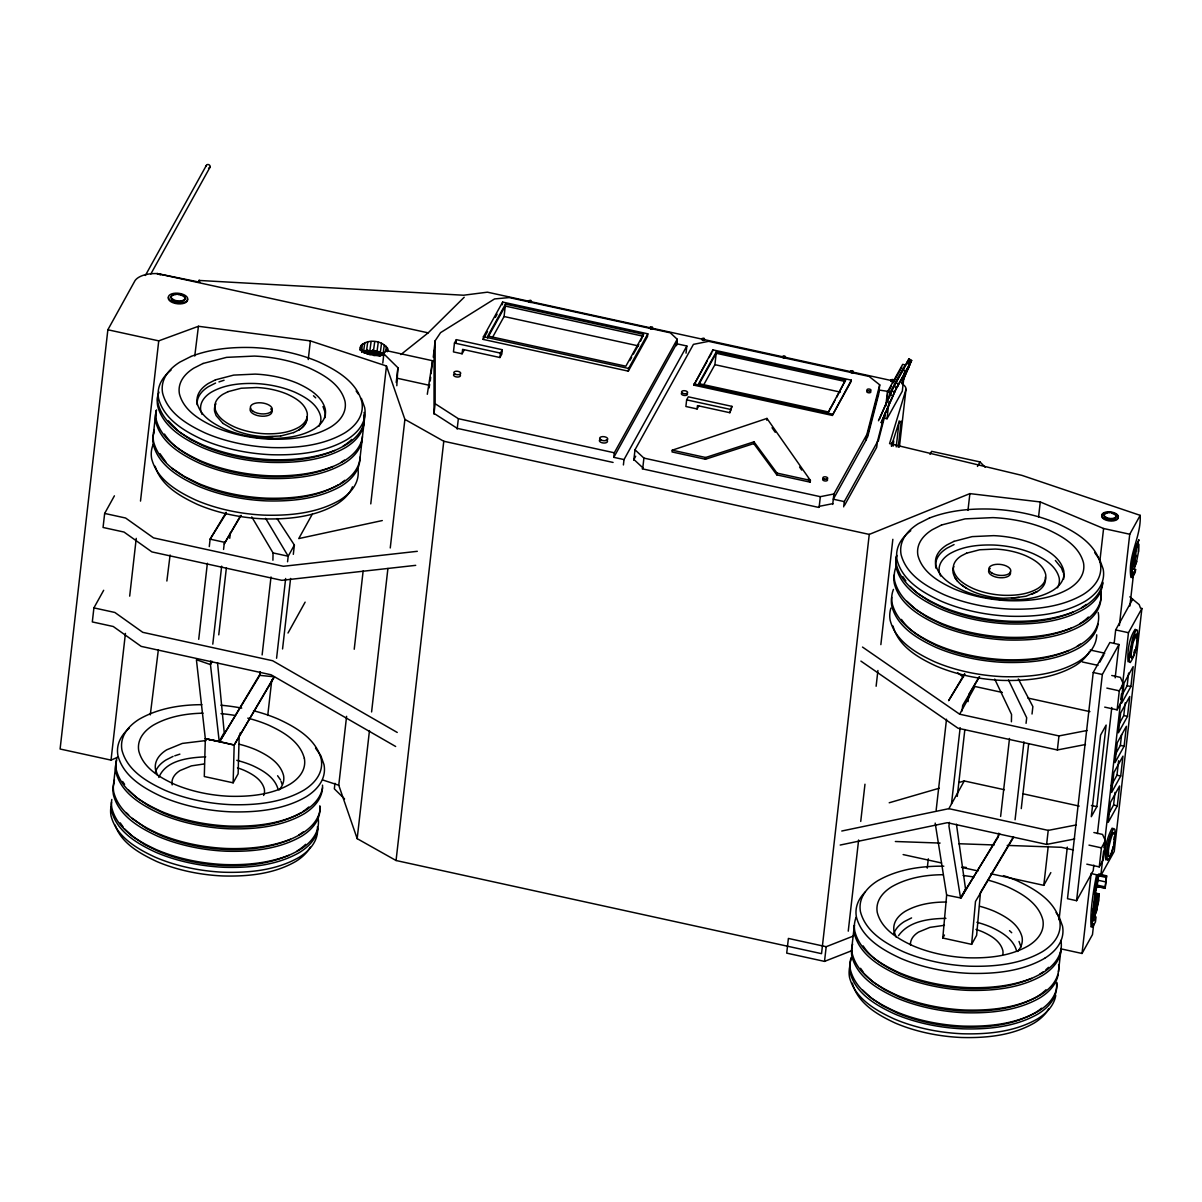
<?xml version="1.0" encoding="UTF-8"?>
<svg xmlns="http://www.w3.org/2000/svg" width="1202" height="1202" viewBox="0 0 1202 1202"><rect width="100%" height="100%" fill="white"/><g stroke="black" fill="none" stroke-linecap="round" stroke-linejoin="round"><path stroke-width="1.5" d="M434.057 350.413L434.042 413.398L457.256 428.363L613.08 462.439M433.952 414.089L435.139 403.722L435.154 340.752L440.578 332.638L494.548 298.937L509.212 297.57L670.31 332.819L677.147 339.189L676.41 345.68L677.267 339.219L614.312 452.778L613.801 457.346L624.018 459.57L686.838 345.996L676.621 343.757L613.801 457.346M1136.641 638.202L1136.025 634.145L1133.922 637.075L1130.992 648.419L1130.571 657.449L1132.284 656.848M1100.01 874.38L1106.606 875.822L1105.224 887.977L1096.705 886.655L1105.224 887.977M1093.73 892.68L1098.974 893.822L1098.913 900.268L1094.691 916.886L1092.994 917.321M1132.479 563.978L1132.404 569.297L1134.162 568.997L1136.716 561.514M1138.384 551.598L1138.489 544.386L1136.626 546.73L1134.312 566.998L1136.476 562.07L1138.61 551.207L1138.7 544.115L1136.957 544.416L1132.825 560.493M1115.11 834.398L1114.93 829.44L1113.698 828.478C1108.59 837.824 1105.72 849.769 1107.433 860.301L1110.167 856.951L1113.337 846.223M396.81 385.722L397.907 367.722L383.844 353.869L385.722 350.488L432.555 360.72L431.097 373.627M274.056 676.831L234.18 745.015L205.332 738.704L219.696 741.589L259.797 675.374L274.462 676.801L234.18 745.015L219.23 741.499L210.455 664.586L196.407 659.718L205.332 738.704L204.295 776.522L233.143 782.818L238.131 773.818L239.168 736.015L240.475 732.514M233.143 782.818L234.18 745.015M1095.353 889.901L1097.095 886.745L1098.493 874.59M1104.954 888.473L1106.606 875.822M363.966 352.922L360.36 347.077C365.408 337.852 384.73 340.106 387.976 349.992L387.36 351.72M1013.496 836.712L980.471 892.455L976.625 935.351L971.637 944.351L942.789 938.041L946.65 895.159L935.186 823.1M971.637 944.351L975.483 901.47L1012.955 838.32M1113.908 839.657L1114.194 836.787M157.101 273.59A26.219 13.027 6.5 0 0 135.06 280.562L107.864 329.769L60.1 749.011L111.02 760.115L117.796 757.17M103.672 590.287L93.906 607.881L92.314 621.93L113.243 626.497L141.175 646.375L271.051 674.773L395.653 746.487M114.415 495.825L104.664 513.434L103.056 527.468L124.001 532.05L151.918 551.913L281.809 580.326L415.712 565.346M111.02 760.115L125.429 633.409M129.681 596.132L136.247 538.376M140.499 501.099L158.739 340.857L198.435 326.283L310.371 340.902L386.473 366.009L404.894 419.393L390.259 547.962M113.634 783.373L115.888 763.676M153.51 433.051L155.749 413.353M198.721 639.314L207.375 563.272M209.283 546.579L210.125 539.157L226.171 512.322M210.876 660.86L210.455 664.586L212.228 661.385M212.784 644.152L221.664 566.157M223.557 549.434L224.203 543.875L240.565 515.613M218.764 634.851L226.367 567.99M229.747 538.286L230.378 532.711M259.797 675.374L260.233 671.663M262.126 654.94L271.006 576.945M272.914 560.237L273.049 552.92L251.759 516.89M267.745 715.43L271.772 680.032M308.253 359.533L310.371 340.902M276.58 658.245L285.655 578.493M287.563 561.785L288.195 556.226L294.37 545.062L277.061 518.558M282.56 648.945L290.584 578.447M293.318 554.332L294.37 545.062M362.072 440.157L359.834 459.84A100.322 49.868 6.5 0 1 341.864 483.129C319.146 496.261 292.161 498.845 266.408 498.169A106.001 52.693 6.5 0 1 197.894 483.189L183.996 476.262L172.307 468.419M363.905 424.066L362.373 437.423A100.322 49.868 6.5 0 1 344.403 460.712C321.58 474.279 294.445 477.63 268.316 476.758A102.471 50.935 6.5 0 1 202.101 462.274C187.918 455.603 173.163 447.595 164.479 434.042M334.967 783.313L334.336 788.828L344.568 798.909M382.792 363.079L383.844 353.869M901.816 383.708A13.598 6.761 6.5 0 1 906.007 389.373L889.57 443.613L1021.985 475.391L1140.202 515.357L1129.745 534.229L1103.586 528.504L1040.271 501.955L969.879 493.616L869.256 534.409L821.537 953.667L396.059 860.512L357.174 838.65L338.754 785.252L346.597 716.317M354.229 649.23L363.139 570.98M370.772 503.893L386.473 366.009M396.224 382.461L397.907 367.722M357.174 838.65L369.465 730.576M371.598 711.945L387.915 568.456M427.296 394.286L432.555 360.72M430.256 380.989L430.677 377.308M433.276 357.204L435.154 340.752M462.094 353.779L462.605 349.361L499.927 357.52L501.805 354.139L502.301 349.722L456.339 339.655L454.461 343.051L453.454 351.901L462.094 353.779L463.972 350.398M396.059 860.512L443.778 441.254L404.894 419.393M455.934 343.201L456.339 339.655M457.166 429.054L458.353 418.687L435.139 403.722M483.144 339.4L483.444 336.71L502.646 302.063L647.803 333.81L647.502 336.515L628.3 371.148L483.144 339.4L487.501 331.527M502.346 304.752L502.646 302.063M492.595 337.251L504.074 316.517L505.486 304.136L643.521 334.336L640.606 341.113M499.927 357.52L500.423 353.103L502.301 349.722M628.3 371.148L628.601 368.458L647.803 333.81M623.402 464.949L624.018 459.57M633.8 460.261L635.002 449.788L693.434 344.358L708.624 341.338L869.106 376.436L879.714 384.835L878.527 395.293M642.709 468.555L643.911 458.097L635.002 449.788M672.249 450.194L672.053 451.952L705.454 459.254L753.774 443.583L753.97 441.825L705.649 457.496L672.249 450.194L766.951 418.431L810.403 480.409L810.208 482.167L776.808 474.865L753.774 443.583M686.026 353.148L686.838 345.996M697.085 408.95L697.46 405.615L729.869 412.707L731.928 406.366L688.31 396.825L686.642 399.845L685.891 406.501L697.085 408.95L698.753 405.93M693.839 385.136L712.831 349.857L851.317 380.148L851.166 381.41L832.325 415.426L693.839 385.136L707.302 360.84M712.696 351.134L712.831 349.857M703.591 385.091L714.905 364.672L716.377 351.72L845.577 379.967L836.622 397.336M705.454 459.254L705.649 457.496M729.869 412.707L731.928 406.366M766.756 420.189L766.951 418.431M776.808 474.865L777.018 473.107L753.97 441.825M845.577 379.967L827.727 413.398L828.974 411.129M829.771 408.47L829.605 410.002L834.864 400.506M819.148 507.139L820.335 496.681L833.903 493.977L866.867 434.493L879.714 384.835M832.325 415.426L851.317 380.148M832.701 504.434L833.903 493.977M843.699 506.853L844.3 501.61L877.28 442.126L884.341 414.78M844.3 501.61L833.302 499.206L866.281 439.722L866.867 434.493M844.6 505.246L876.679 447.354L877.475 441.389M885.003 412.932L884.417 418.176L887.031 418.747L902.311 391.161L904.7 370.186M885.799 405.93L887.392 391.957L902.687 364.371L905.301 364.942L890.006 392.528L889.405 397.772M886.926 401.122L887.722 394.091M886.881 411.94L887.286 408.425M826.195 946.71L788.392 938.431L786.709 953.126L824.512 961.39L826.195 946.71L853.675 935.922M887.031 418.747L889.014 401.258M891.403 446.152L898.811 422.668L901.199 421.181L898.225 447.204M891.583 445.927L891.974 442.471L893.717 440.999L893.116 446.197M896.226 446.889L899.186 420.85M899.396 447.129L905.977 389.373M848.251 931.159L858.619 840.018M860.737 821.417L864.974 784.215M876.123 686.252L877.911 670.506M880.856 644.633L892.846 539.307M898.51 935.697C908.937 920.942 929.191 918.659 945.914 918.358M927.253 868.144L928.32 858.829M967.971 510.384L969.879 493.616M936.163 810.118L946.515 719.232M949.385 822.393L948.949 826.105L960.548 897.939L998.306 836.908L998.727 833.181M951.488 803.822L960.158 727.691M962.066 710.968L962.697 705.394L979.6 676.696M957.258 796.37L964.86 729.524M968.031 701.668L968.887 694.23L979.074 676.981M1000.62 816.474L1009.5 738.479M1011.408 721.771L1011.543 714.439L994.73 679.1M1038.573 516.86L1040.271 501.955M1015.074 819.779L1023.939 741.874M1026.057 723.319L1026.688 717.759L1008.508 680.001M1021.264 808.615L1028.657 743.692M1032.022 714.018L1032.879 706.596L1018.319 678.98M840.183 845.051L947.296 822.694L1046.611 844.42L1048.219 830.387L1076.301 824.933M860.902 661.1L958.054 728.232L1057.369 749.958L1058.962 735.924L1087.059 730.485M990.809 873.749L1043.787 885.333L1048.219 846.388M1059.037 919.8L1067.316 847.125M1099.755 562.04L1103.586 528.504M1058.451 971.697L1060.69 951.999M1115.171 677.853L1118.972 644.482L1109.882 642.484L1093.234 672.504L1067.496 898.705L1076.586 900.689L1093.219 870.669L1093.85 865.109M1076.586 900.689L1102.339 674.487L1118.972 644.482M1114.209 642.89L1115.681 629.908L1132.675 599.242L1129.835 596.823M1096.855 806.662L1106.14 725.076L1100.581 735.113L1091.296 816.699L1096.855 806.662L1091.401 805.475M1061.096 948.889L1082.025 953.471L1091.146 873.343M1119.347 625.521L1129.745 534.229M1097.441 833.587L1111.79 707.512M1095.954 884.687L1092.242 917.036L1092.498 927.298L1095.458 921.949L1096.029 916.931L1093.79 920.957L1093.219 913.189L1096.059 888.263L1099.154 873.839M1098.177 876.108L1096.269 887.106L1096.284 883.335M1096.269 887.106L1097.351 877.61M1095.878 887.016L1097.426 879.188M1133.486 563.783L1134.913 555.099L1135.695 555.264L1134.823 562.957L1133.486 563.783L1134.913 555.099M1094 912.213L1095.338 904.174L1096.119 904.355L1095.322 911.432L1094 912.213L1095.338 904.174M1086.818 864.163L1099.259 866.882L1101.423 847.861L1105.404 840.679L1102.519 834.413L1093.88 832.52M1104.698 707.122L1117.139 709.841L1119.302 690.819L1123.269 683.637L1120.384 677.372L1111.745 675.479M1134.267 563.948L1135.695 555.264M1094.797 912.378L1096.119 904.355M1093.715 923.812L1092.483 934.6L1082.025 953.471M1129.895 606.003L1133.486 574.331M1140.202 515.357C1141.344 536.843 1127.311 555.895 1130.932 577.471M1091.686 873.689L1100.807 875.687L1103.586 851.256M1104.007 847.545L1120.459 703.08M1120.88 699.384L1121.511 693.824M1122.142 688.265L1128.468 632.703L1141.9 608.467L1140.518 608.167L1139.196 604.621L1132.675 599.242M1135.574 569.538L1135.244 572.407L1132.269 577.756C1130.857 565.15 1132.825 551.012 1138.97 539.728L1133.832 556.301L1132.209 570.544L1133.336 573.564L1135.574 569.538L1132.209 568.261M1105.404 840.679L1103.241 859.715L1099.259 866.882M1123.269 683.637L1121.105 702.674L1117.139 709.841M1108.62 814.009L1113.578 805.055L1115.02 792.388M1111.189 785.672L1116.974 775.215L1118.626 760.746M1114.585 755.848L1120.369 745.39L1121.616 734.542M1118.807 724.521L1123.765 715.551L1125.207 702.9M1122.202 694.681L1127.16 685.726L1128.603 673.06M1117.319 805.866L1119.573 785.973L1110.468 802.41L1108.214 822.303L1117.319 805.866L1113.578 805.055M1120.715 776.026L1122.968 756.148L1113.863 772.57L1111.61 792.464L1120.715 776.026L1116.974 775.215M1124.11 746.202L1126.364 726.308L1117.259 742.746L1115.005 762.639L1124.11 746.202L1120.369 745.39M1127.506 716.377L1129.76 696.484L1120.655 712.921L1118.401 732.799L1127.506 716.377L1123.765 715.551M1130.902 686.537L1133.155 666.644L1124.05 683.082L1121.797 702.975L1130.902 686.537L1127.16 685.726M1141.9 608.467L1114.239 851.452L1100.807 875.687M361.727 352.366L361.937 350.714M150.28 714.889L158.348 649.816M166.868 581.017L170.098 554.993M194.754 356.032L198.435 326.283M359.969 350.082L360.36 347.077M360.36 349.887L360.961 345.35M362.478 343.832L361.471 351.405L366.385 351.855L367.737 341.849M387.239 351.179L387.645 348.159M363.59 351.555L364.792 342.645M369.66 352.306L371.118 341.518M373.416 351.254L374.708 341.653M376.752 353.463L378.269 342.269M380.328 352.291L381.545 343.306M382.972 354.71L384.324 344.704M385.677 351.705L386.398 346.356M1114.765 838.004L1113.608 844.826M382.852 355.356L383.137 353.628L381.68 353.688L381.41 355.416C373.552 356.303 352.261 348.535 374.558 351.585M364.927 352.502L365.453 350.503M365.724 352.787L365.994 351.059L365.017 350.593M374.258 351.179L366.415 350.849L381.725 353.373L367.572 350.338L366.49 350.413L366.204 352.246L364.747 352.306M367.061 353.133L367.331 351.405L365.994 351.059M367.376 351.254L367.572 350.338M367.737 352.381L368.007 350.653M368.578 351.57L366.49 350.413M368.864 353.538L369.134 351.81L367.331 351.405M370.141 351.901L368.638 351.134M370.997 353.959L371.268 352.231L369.134 351.81M371.974 352.261L370.216 351.48M372.124 351.269L372.515 350.368L377.834 351.33L377.443 352.231L372.365 351.239M372.214 351.3L372.515 350.368M373.326 354.365L373.597 352.637L371.268 352.231M373.957 352.607L372.049 351.825M375.941 352.922L381.8 352.952M375.685 354.74L375.956 353.012L381.68 353.688M377.443 352.231L377.834 351.33M379.637 352.216L378.074 351.885M377.909 355.056L378.194 353.328M379.862 355.281L380.132 353.568M380.643 353.448L380.839 352.532M380.538 354.53L380.824 352.802L376.887 351.991M382.431 355.446L382.702 353.719M429.054 387.945L429.655 384.475M373.732 354.785L370.066 354.815L364.011 352.381L380.553 355.777L373.612 355.416L383.543 354.44M1093.339 909.283L1097.261 894.258L1098.974 893.822M1095.683 886.806L1098.012 875.146M866.281 439.722L879.113 390.064L888.714 391.491M867.604 437.062L878.151 396.269M878.241 441.299L885.123 414.69M1133.907 652.776L1134.703 649.966M906.759 364.296L908.952 358.842L911.657 360.435L901.966 383.062M907.194 362.854L910.079 363.875L901.831 382.927M1095.428 891.103L1097.231 885.814M158.844 777.454C165.936 759.889 189.21 757.591 205.707 756.824M878.482 420.775L893.837 386.082L908.952 358.842M879.263 419.408L892.846 388.501L907.375 362.283M894.468 385.587L895.791 382.552L898.51 384.129L897.188 387.179M906.593 363.695L907.826 360.885L910.545 362.463L909.313 365.273M881.171 422.428L896.542 387.675L911.657 360.435M881.231 422.683L895.565 390.094L910.079 363.875M891.193 399.485L892.064 397.907M145.367 275.468L206.338 165.455M150.866 273.921L210.034 167.198M312.28 514.201L298.757 538.586L382.281 520.556M217.532 662.618L224.218 732.484L219.23 741.499L205.332 738.704M219.696 741.589L260.233 673.751M287.999 633.033L305.128 602.142M495.359 317.358L497.102 314.203M505.486 304.136L487.817 336.019L625.851 366.204L643.521 334.336M487.606 337.942L505.276 306.059L643.295 336.244M629.833 360.54L631.636 357.31M633.424 354.064L638.818 344.343M635.693 456.219L633.89 459.464L642.8 467.758L642.214 468.81L818.652 507.409L819.238 506.342L832.791 503.653M709.105 357.61L711.794 352.742M716.377 351.72L698.708 383.603L827.893 411.85M699.414 383.543L716.212 353.253L845.397 381.515M891.403 386.052L887.917 392.318L889.089 392.573M893.146 382.912L901.846 367.211M890.847 392.859L890.051 394.301L892.77 395.894M907.765 369.345L908.652 367.767M929.972 454.341L931.64 451.336L979.991 461.929L985.204 467.262M977.481 466.436L979.991 461.929M862.495 647.067L959.647 714.198L975.002 686.492L1002.363 692.472M841.776 831.018L948.889 808.661L964.244 780.954L1004.391 789.729M999.673 833.647L960.999 898.044L965.537 888.939L956.446 824.196M942.789 938.041L944.456 935.036M1099.695 662.332L1103.917 654.714M1043.787 885.333L1050.833 872.607M1092.543 924.518L1091.161 927.012A62.88 11.013 -77.7 0 1 1096.585 874.861M224.203 543.875L241.121 515.373M964.785 674.442L948.618 700.676L964.62 673.691M226.322 513.254L210.125 539.157L225.044 542.418M198.976 280.442L463.596 295.226L487.411 292.176L894.979 381.334M1109.416 856.079C1104.097 858.138 1111.7 825.293 1114.269 834.428M400.852 354.575L428.167 332.849L464.197 297.255M1129.534 661.641L1128.032 661.701C1127.281 650.868 1129.069 638.292 1135.184 629.277L1135.83 629.803M783.208 356.934C781.931 354.184 788.422 357.43 783.839 357.174C779.963 357.52 788.106 358.977 784.47 356.814M215.564 383.047L208.442 386.653A62.143 30.891 6.5 0 0 197.128 404.743M293.664 432.63L298.817 429.97A44.865 22.297 6.5 0 0 306.976 416.914A44.865 22.297 6.5 0 1 298.817 430.031M338.709 484.631C316.757 497.327 290.659 499.837 265.777 499.176A102.471 50.935 6.5 0 1 199.547 484.691C180.721 475.722 159.55 463.401 153.631 441.96A100.322 49.868 6.5 0 1 154.337 429.58M173.073 756.389L165.951 759.995A62.143 30.891 6.5 0 0 155.223 772.631M301.386 812.537C279.435 825.233 253.352 827.727 228.455 827.066A102.471 50.935 6.5 0 1 162.225 812.582L148.793 805.896L137.494 798.323L128.659 790.105M954.057 544.581L946.936 548.187A62.143 30.891 6.5 0 0 935.877 568.125M1037.311 591.504L1026.027 596.192L1011.498 598.28M1032.172 594.164L1037.311 591.564A44.865 22.297 6.5 0 0 1045.289 577.17M911.567 917.907L904.445 921.513A62.143 30.891 6.5 0 0 893.717 934.149M1044.658 958.31C1021.94 971.441 994.956 974.026 969.203 973.35A106.001 52.693 6.5 0 1 900.704 958.37C882.388 949.88 861.939 938.056 856.44 917.141A100.322 49.868 6.5 0 1 865.365 891.884M824.512 961.39L852.008 950.602M218.959 381.92L224.068 380.238M293.679 432.57L280.577 436.056M334.742 450.45C314.428 458.308 292.417 460.336 270.781 459.66A106.001 52.693 6.5 0 1 202.282 444.68C183.966 436.191 163.532 424.366 158.018 403.451A100.322 49.868 6.5 0 1 157.898 394.541M332.909 466.526C312.595 474.399 290.584 476.428 268.963 475.752A106.001 52.693 6.5 0 1 200.449 460.772C182.148 452.283 161.699 440.443 156.185 419.543A100.322 49.868 6.5 0 1 156.065 410.633M174.771 755.818L179.879 754.135M290.478 839.266C270.165 847.14 248.168 849.168 226.532 848.492A106.001 52.693 6.5 0 1 158.033 833.512C139.717 825.023 119.268 813.183 113.769 792.283A100.322 49.868 6.5 0 1 114.475 779.903M288.66 855.358C268.331 863.231 246.335 865.245 224.699 864.569A106.001 52.693 6.5 0 1 156.2 849.589C137.884 841.099 117.435 829.275 111.936 808.36A100.322 49.868 6.5 0 1 111.801 799.45M1073.236 611.983C1052.922 619.841 1030.91 621.87 1009.289 621.194A106.001 52.693 6.5 0 1 940.775 606.214C922.475 597.725 902.026 585.885 896.512 564.985A100.322 49.868 6.5 0 1 896.391 556.075M1071.403 628.06C1051.089 635.933 1029.077 637.946 1007.456 637.285A106.001 52.693 6.5 0 1 938.942 622.29C920.642 613.816 900.193 601.977 894.679 581.077A100.322 49.868 6.5 0 1 896.001 566.983M1068.848 650.477C1048.535 658.35 1026.523 660.379 1004.902 659.703A106.001 52.693 6.5 0 1 936.403 644.723C918.088 636.234 897.639 624.394 892.139 603.494A100.322 49.868 6.5 0 1 893.447 589.401M1031.526 978.383C1011.213 986.241 989.216 988.269 967.58 987.593A106.001 52.693 6.5 0 1 899.081 972.613C880.766 964.124 860.316 952.3 854.817 931.385A100.322 49.868 6.5 0 1 856.124 917.306M529.406 301.251L529.105 302.348M530.833 302.603L530.818 301.371M650.793 327.8L650.282 328.732M702.659 339.144C699.985 340.902 707.287 340.707 703.726 339.159M889.21 802.771L939.228 788.227M958.896 782.502L964.244 780.954M1057.369 749.958L1085.466 744.519M1046.611 844.42L1074.708 838.981M851.692 371.628C848.146 372.68 855.463 373.912 852.774 371.779M417.304 551.312L283.402 566.292L153.525 537.88L125.594 518.017L104.664 513.434M265.071 436.762L280.577 435.98M1019.071 597.514L1003.565 598.28A47.404 23.559 6.5 0 1 972.944 591.579C964.785 587.718 955.56 582.489 953.156 573.084A44.865 22.297 6.5 0 1 953.832 566.533M204.43 763.916L191.434 765.869L180.15 770.497A44.865 22.297 6.5 0 0 172.156 784.891M944.441 925.3L929.927 927.388L918.644 932.031A44.865 22.297 6.5 0 0 910.485 945.088M273.019 436.687L265.086 436.702A47.404 23.559 6.5 0 1 234.435 430.061L223.001 423.389M201.891 704.673C180.33 704.733 158.138 708.324 139.237 719.202A96.986 48.2 6.5 0 0 121.988 750.333C127.307 770.542 147.08 781.976 164.779 790.18A102.471 50.935 6.5 0 0 230.994 804.664C255.891 805.325 281.989 802.816 303.941 790.12A96.986 48.2 6.5 0 0 321.189 759.003C315.871 738.794 296.113 727.345 278.398 719.142A102.471 50.935 6.5 0 0 253.502 710.743M203.078 713.177C185.874 713.522 168.22 716.542 153.15 725.257A80.594 40.057 6.5 0 0 138.816 751.115C143.248 767.913 159.671 777.424 174.38 784.23A85.147 42.325 6.5 0 0 229.402 796.265C250.091 796.821 271.772 794.732 290.013 784.185A80.594 40.057 6.5 0 0 304.346 758.327M206.158 740.522L182.313 743.422L166.642 749.853A62.309 30.967 6.5 0 0 155.554 769.851L157.582 775.47M943.81 866.191C921.138 865.906 897.654 869.286 877.745 880.735A96.986 48.2 6.5 0 0 860.482 911.852C865.816 932.061 885.573 943.51 903.273 951.714A102.471 50.935 6.5 0 0 969.503 966.198C994.385 966.844 1020.483 964.35 1042.434 951.653A96.986 48.2 6.5 0 0 1059.683 920.522C1054.364 900.313 1034.606 888.879 1016.907 880.675A102.471 50.935 6.5 0 0 1003.49 875.627M943.345 874.71C925.555 874.801 907.255 877.806 891.659 886.791A80.594 40.057 6.5 0 0 877.31 912.649C881.742 929.447 898.164 938.942 912.874 945.764A85.147 42.325 6.5 0 0 967.895 957.799C988.585 958.34 1010.266 956.266 1028.506 945.719A80.594 40.057 6.5 0 0 1042.84 919.861C1038.423 903.063 1022 893.552 1007.291 886.73A85.147 42.325 6.5 0 0 987.969 880.119M946.485 902.041C932.271 901.966 917.607 904.22 905.136 911.386A62.309 30.967 6.5 0 0 894.048 931.385L896.076 937.004M895.355 841.505L940.099 843.068M958.745 843.729L994.174 844.961M1007.216 845.412L1061.276 847.305L1073.431 849.964M366.79 353.779L370.171 354.169M374.017 352.171L376.016 352.486M373.597 352.637L375.956 353.012M372.259 350.413L377.578 351.36M376.166 351.961L378.014 352.306M946.65 895.159L960.548 897.939L966.002 889.029M160.467 274.897L157.101 273.56L199.787 282.215L199.186 280.186M887.392 391.957L890.006 392.528M504.074 316.517L638.472 345.921M714.905 364.672L840.453 392.137M483.444 336.71L628.601 368.458M693.99 383.859L832.46 414.149M157.101 273.56L428.167 332.849M454.461 343.051L500.423 353.103M686.642 399.845L730.26 409.371M397.637 378.345L428.348 385.076M777.018 473.107L810.403 480.409M107.864 329.769L158.739 340.857M1134.357 556.09L1135.154 556.256M1134.042 562.791L1134.823 562.957M643.911 458.097L820.335 496.681M458.353 418.687L614.312 452.778M443.778 441.254L869.256 534.409M1115.681 629.908L1128.468 632.703M1090.214 650.012L1104.758 653.197M1082.371 661.971L1097.997 665.382M1093.234 672.504L1102.339 674.487M1106.862 688.1L1119.302 690.819M1027.905 698.062L1089.929 711.629M273.049 552.92L288.195 556.226L265.582 518.317M959.647 714.198L1058.962 735.924M1022.632 793.726L1079.186 806.091M93.906 607.881L114.851 612.464L142.768 632.327L272.644 660.739L397.246 732.454M948.889 808.661L1048.219 830.387M1088.982 845.126L1101.423 847.861M1098.087 874.5L1106.351 876.303M1098.358 875.717L1106.216 877.445M1098.057 880.24L1105.915 881.967M1097.291 885.153L1105.134 886.881M1093.775 893.492L1097.261 894.258M903.138 854.577L941.497 862.961M961.585 867.348L978.022 870.954M1094.812 905.136L1095.593 905.301M1094.541 911.251L1095.322 911.432M380.824 352.802L383.137 353.628M650.808 329.032L652.746 328.942L652.22 327.921M322.827 780.008L338.754 785.252M380.764 352.952L381.725 353.373M908.592 360.104L911.296 361.697M893.837 386.082L896.542 387.675M891.794 390.71L894.498 392.303M891.614 390.71L894.333 392.303M961.495 584.923L966.724 588.424M179.188 431.909L190.487 439.481L203.934 446.182A102.471 50.935 6.5 0 0 270.149 460.667C296.263 461.553 323.413 458.187 346.236 444.62A100.322 49.868 6.5 0 0 364.086 412.421M957.648 672.729L963.433 677.312M1055.356 560.463L1061.516 568.08L1063.019 572.287M910.124 586.396L917.682 593.442L928.996 601.015L942.428 607.716A102.471 50.935 6.5 0 0 1008.643 622.2C1034.772 623.072 1061.907 619.721 1084.73 606.154A100.322 49.868 6.5 0 0 1102.715 582.865M907.029 601.3L915.849 609.519L927.163 617.107L940.595 623.793A102.471 50.935 6.5 0 0 1006.825 638.277C1032.939 639.163 1060.074 635.798 1082.897 622.245A100.322 49.868 6.5 0 0 1101.032 591.835M1009.47 930.633L1011.723 932.737M313.467 395.774L315.72 397.877M864.614 974.056L873.433 982.274L884.732 989.847L898.164 996.533A102.471 50.935 6.5 0 0 964.395 1011.017C989.291 1011.678 1015.374 1009.169 1037.326 996.488A96.986 48.2 6.5 0 0 1045.95 989.772M862.781 990.132L871.6 998.351L882.899 1005.924L896.346 1012.625A102.471 50.935 6.5 0 0 962.562 1027.109C987.458 1027.77 1013.541 1025.261 1035.508 1012.565A96.986 48.2 6.5 0 0 1041.548 1008.208M223.001 423.45L216.105 415.607L214.662 411.565A44.865 22.297 6.5 0 1 215.939 403.767M177.926 430.737L168.34 420.82M126.105 812.522L128.629 814.866M132.415 818.397L146.238 828.313L159.671 835.014A102.471 50.935 6.5 0 0 225.901 849.498C252.014 850.37 279.149 847.019 301.987 833.452A100.322 49.868 6.5 0 0 320.288 806.632M124.287 828.599L133.106 836.817L144.405 844.39L157.838 851.091A102.471 50.935 6.5 0 0 224.068 865.575C250.181 866.462 277.316 863.096 300.154 849.529A100.322 49.868 6.5 0 0 318.004 817.33M1094.646 552.544L1099.89 559.967L1103.151 569.012A100.322 49.868 6.5 0 1 1085.301 601.21C1062.583 614.342 1035.598 616.942 1009.845 616.25A106.001 52.693 6.5 0 1 941.346 601.27C923.031 592.781 902.582 580.957 897.083 560.042A100.322 49.868 6.5 0 1 910.77 530.698M954.613 577.14L957.423 581.122M902.777 576.614L905.827 580.912M901.44 619.421C910.154 632.192 924.398 639.764 938.041 646.21A102.471 50.935 6.5 0 0 1004.271 660.709C1030.384 661.581 1057.52 658.23 1080.358 644.663A100.322 49.868 6.5 0 0 1098.207 612.464M1056.107 912.603L1059.247 917.066L1062.508 926.111A100.322 49.868 6.5 0 1 1044.658 958.31M863.111 945.884C871.781 959.436 886.535 967.46 900.719 974.116A102.471 50.935 6.5 0 0 966.949 988.6C993.062 989.486 1020.197 986.121 1043.035 972.553A100.322 49.868 6.5 0 0 1060.885 940.355M860.557 968.301L863.592 972.613M356.153 391.011L358.256 393.986M159.911 453.59L165.981 462.199M315.51 748.11L320.754 755.532L323.999 764.592A100.322 49.868 6.5 0 1 306.164 796.791C283.447 809.908 256.462 812.507 230.709 811.831A106.001 52.693 6.5 0 1 162.195 796.836C143.894 788.362 123.445 776.522 117.946 755.622A100.322 49.868 6.5 0 1 129.14 728.277M277.602 775.741L280.517 779.888M122.589 781.48L124.617 784.35M120.23 822.859L123.265 827.171M772.045 427.747L775.23 432.284M799.6 467.052L801.719 470.072M808.09 479.147L810.208 482.167M1113.368 829.095L1112.12 828.133C1107.027 837.478 1104.157 849.423 1105.87 859.956M940.595 575.998L939.333 572.483A58.327 28.983 6.5 0 1 949.7 553.761C962.907 546.144 978.593 544.626 993.558 545.032A61.618 30.636 6.5 0 1 1033.389 553.731C1044.027 558.675 1055.927 565.556 1059.127 577.696A58.327 28.983 6.5 0 1 1057.444 587.823M1019.026 941.421L1021.039 947.026M1016.637 951.037C1013.436 938.882 1001.536 932.001 990.899 927.073A61.618 30.636 6.5 0 0 976.91 922.28M893.011 626.047C898.33 646.255 918.103 657.704 935.802 665.908A102.471 50.935 6.5 0 0 1002.032 680.392C1026.914 681.038 1053.012 678.544 1074.964 665.848A96.986 48.2 6.5 0 0 1089.433 651.559M852.368 983.146C857.687 1003.354 877.46 1014.788 895.159 1023.007A102.471 50.935 6.5 0 0 961.39 1037.491C986.271 1038.137 1012.369 1035.643 1034.321 1022.947A96.986 48.2 6.5 0 0 1048.79 1008.658M361.396 398.433L364.642 407.493A100.322 49.868 6.5 0 1 346.807 439.692C324.089 452.808 297.104 455.408 271.351 454.732A106.001 52.693 6.5 0 1 202.838 439.737C184.537 431.263 164.088 419.423 158.589 398.523A100.322 49.868 6.5 0 1 171 370.156M323.007 406.546L325.036 412.166A62.143 30.891 6.5 0 1 325.111 417.68M202.086 414.465L200.824 410.964A58.327 28.983 6.5 0 1 211.206 392.243C224.413 384.61 240.1 383.107 255.064 383.498A61.618 30.636 6.5 0 1 294.896 392.213C305.533 397.141 317.418 404.022 320.618 416.177A58.327 28.983 6.5 0 1 318.951 426.304M304.346 758.327C299.929 741.529 283.507 732.033 268.797 725.212A85.147 42.325 6.5 0 0 247.762 718.135M281.028 781.285L282.034 784.095M278.128 789.504C274.927 777.348 263.043 770.467 252.405 765.539A61.618 30.636 6.5 0 0 236.764 760.325M155.148 466.271C160.918 485.578 180.225 496.336 197.308 504.374A102.471 50.935 6.5 0 0 263.523 518.858C288.42 519.519 314.518 517.01 336.47 504.314A96.986 48.2 6.5 0 0 352.456 486.81M115.137 825.113C121.447 843.458 140.138 853.63 156.666 861.473A102.471 50.935 6.5 0 0 222.881 875.957C247.777 876.619 273.876 874.109 295.827 861.413A96.986 48.2 6.5 0 0 310.296 847.125M206.233 166.372A2.043 1.743 29 0 1 207.871 164.509A2.043 1.743 29 0 1 210.14 166.282A2.043 1.743 29 0 1 208.502 168.145M1055.747 995.451A100.322 49.868 6.5 0 1 1037.777 1018.725C1015.059 1031.857 988.074 1034.456 962.321 1033.765A106.001 52.693 6.5 0 1 893.822 1018.785C875.507 1010.296 855.058 998.471 849.559 977.557A100.322 49.868 6.5 0 1 850.265 965.191M962.892 867.093A102.471 50.935 6.5 0 1 966.378 867.483M1056.468 983.386A100.322 49.868 6.5 0 1 1038.348 1013.797C1015.63 1026.914 988.645 1029.513 962.892 1028.837A106.001 52.693 6.5 0 1 894.378 1013.842C876.078 1005.353 855.629 993.528 850.114 972.628A100.322 49.868 6.5 0 1 851.437 958.535M1056.934 982.455A100.322 49.868 6.5 0 1 1038.648 1011.062C1015.93 1024.194 988.946 1026.778 963.193 1026.102A106.001 52.693 6.5 0 1 894.694 1011.122C876.378 1002.633 855.944 990.809 850.43 969.894A100.322 49.868 6.5 0 1 851.136 957.513M963.133 875.522A85.147 42.325 6.5 0 1 973.951 877.054M1058.601 964.575A100.322 49.868 6.5 0 1 1040.481 994.986C1017.763 1008.102 990.779 1010.702 965.026 1010.026A106.001 52.693 6.5 0 1 896.527 995.031C878.211 986.557 857.762 974.717 852.263 953.817A100.322 49.868 6.5 0 1 852.128 944.892L854.382 925.209A100.322 49.868 6.5 0 0 854.502 934.119C860.016 955.019 880.45 966.859 898.765 975.348A106.001 52.693 6.5 0 0 967.264 990.328C993.017 991.004 1020.002 988.42 1042.72 975.288A100.322 49.868 6.5 0 0 1061.02 948.468M1058.151 974.416A100.322 49.868 6.5 0 1 1040.166 997.705C1017.463 1010.837 990.478 1013.421 964.725 1012.745A106.001 52.693 6.5 0 1 896.211 997.765C877.911 989.276 857.462 977.436 851.948 956.537A100.322 49.868 6.5 0 1 852.654 944.156M979.6 906.233A65.825 32.724 6.5 0 1 994.535 911.341C1005.909 916.615 1018.605 923.962 1022.031 936.944A62.309 30.967 6.5 0 1 1017.583 951.473M1048.505 967.355A96.986 48.2 6.5 0 1 1045.92 969.698M1043.051 971.937A96.986 48.2 6.5 0 1 1039.88 974.056M975.994 929.401A47.404 23.559 6.5 0 1 983.011 932.001C991.199 935.787 1000.349 941.091 1002.814 950.436A44.865 22.297 6.5 0 1 1002.859 954.418M891.704 597.304A100.322 49.868 6.5 0 0 891.824 606.214C897.338 627.113 917.772 638.953 936.088 647.442A106.001 52.693 6.5 0 0 1004.587 662.422C1030.339 663.098 1057.324 660.514 1080.042 647.382A100.322 49.868 6.5 0 0 1098.012 624.093M1096.72 634.821A100.322 49.868 6.5 0 1 1078.419 661.626C1055.702 674.758 1028.717 677.357 1002.964 676.666A106.001 52.693 6.5 0 1 934.465 661.686C916.149 653.197 895.715 641.372 890.201 620.457A100.322 49.868 6.5 0 1 890.907 608.092M1102.73 582.068A100.322 49.868 6.5 0 1 1084.429 608.873C1061.712 622.005 1034.727 624.604 1008.974 623.913A106.001 52.693 6.5 0 1 940.475 608.933C922.159 600.444 901.71 588.619 896.211 567.705A100.322 49.868 6.5 0 1 896.902 555.339M1100.446 592.766A100.322 49.868 6.5 0 1 1082.596 624.965C1059.879 638.097 1032.894 640.681 1007.141 640.005A106.001 52.693 6.5 0 1 938.642 625.025C920.326 616.536 899.877 604.696 894.378 583.796A100.322 49.868 6.5 0 1 894.243 574.887M1086.232 604.426A96.986 48.2 6.5 0 1 1081.59 607.656M1088.366 617.032A96.986 48.2 6.5 0 1 1079.757 623.748M1080.373 644.047A96.986 48.2 6.5 0 1 1077.202 646.165M1063.53 573.685A62.143 30.891 6.5 0 1 1063.605 579.214M1010.251 571.867A11.028 5.484 6.5 0 1 997.735 577.456A11.028 5.484 6.5 0 1 990.253 568.471M187.272 298.517A9.706 4.823 6.5 0 1 177.971 303.836A9.706 4.823 6.5 0 1 168.596 296.939M180.42 294.505A9.706 4.823 6.5 0 1 182.764 295.181M178.031 294.535A7.107 3.531 6.5 0 1 184.462 300.124A7.107 3.531 6.5 0 1 172.637 299.914A7.107 3.531 6.5 0 1 176.198 294.505M1115.847 514.336A8.369 4.162 6.5 0 1 1115.877 520.256A8.369 4.162 6.5 0 1 1104.097 519.264A8.369 4.162 6.5 0 1 1104.067 513.344M1107.793 512.578A8.369 4.162 6.5 0 1 1109.957 512.608M1111.625 513.209A6.13 3.05 6.5 0 1 1115.351 518.002A6.13 3.05 6.5 0 1 1105.75 517.822A6.13 3.05 6.5 0 1 1106.997 513.119M317.403 826.796A100.322 49.868 6.5 0 1 299.283 857.206C276.565 870.323 249.58 872.922 223.827 872.246A106.001 52.693 6.5 0 1 155.328 857.251C137.013 848.777 116.564 836.938 111.065 816.038A100.322 49.868 6.5 0 1 110.93 807.113M117.015 757.485A100.322 49.868 6.5 0 0 116.309 769.866C121.823 790.766 142.272 802.605 160.572 811.08A106.001 52.693 6.5 0 0 229.086 826.074C254.839 826.751 281.824 824.166 304.542 811.034A100.322 49.868 6.5 0 0 322.512 787.746M220.898 705.228A102.471 50.935 6.5 0 1 241.722 708.113M317.824 828.974A100.322 49.868 6.5 0 1 299.839 852.263C277.136 865.395 250.151 867.979 224.398 867.303A106.001 52.693 6.5 0 1 155.884 852.323C137.584 843.834 117.135 831.994 111.621 811.095A100.322 49.868 6.5 0 1 111.501 802.185M221.018 713.642A85.147 42.325 6.5 0 1 235.457 715.521M322.512 785.146A100.322 49.868 6.5 0 1 304.226 813.754C281.508 826.886 254.524 829.47 228.771 828.794A106.001 52.693 6.5 0 1 160.272 813.814C141.956 805.325 121.507 793.485 116.008 772.586A100.322 49.868 6.5 0 1 116.714 760.205M319.807 805.776A100.322 49.868 6.5 0 1 301.672 836.171C278.969 849.303 251.969 851.902 226.216 851.211A106.001 52.693 6.5 0 1 157.717 836.231C139.402 827.742 118.968 815.918 113.454 795.003A100.322 49.868 6.5 0 1 114.16 782.637M239.333 744.248A65.825 32.724 6.5 0 1 256.041 749.823C267.415 755.081 280.111 762.444 283.537 775.425A62.309 30.967 6.5 0 1 279.089 789.939M305.624 844.33A96.986 48.2 6.5 0 1 297.014 851.046M303.475 831.724A96.986 48.2 6.5 0 1 298.832 834.954M308.764 807.008A96.986 48.2 6.5 0 1 303.009 811.485M263.629 795.454A44.865 22.297 6.5 0 0 264.305 788.903C261.841 779.557 252.705 774.268 244.517 770.467A47.404 23.559 6.5 0 0 237.5 767.868M154.036 432.314A100.322 49.868 6.5 0 0 153.33 444.68C158.829 465.595 179.278 477.419 197.594 485.908A106.001 52.693 6.5 0 0 266.093 500.888C291.846 501.58 318.83 498.98 341.548 485.848A100.322 49.868 6.5 0 0 359.819 457.256M357.775 467.909A100.322 49.868 6.5 0 1 339.926 500.107C317.208 513.224 290.223 515.823 264.47 515.147A106.001 52.693 6.5 0 1 195.971 500.152C177.656 491.678 157.207 479.838 151.707 458.939A100.322 49.868 6.5 0 1 153.015 444.845M363.77 415.156A100.322 49.868 6.5 0 1 345.936 447.354C323.218 460.486 296.233 463.07 270.48 462.394A106.001 52.693 6.5 0 1 201.966 447.399C183.666 438.925 163.217 427.086 157.702 406.186A100.322 49.868 6.5 0 1 159.025 392.092M362.403 436.627A100.322 49.868 6.5 0 1 344.103 463.431C321.385 476.563 294.4 479.147 268.647 478.471A106.001 52.693 6.5 0 1 200.148 463.491C181.833 455.002 161.384 443.177 155.884 422.263A100.322 49.868 6.5 0 1 156.576 409.882M351.705 439.421A96.986 48.2 6.5 0 1 343.096 446.122M344.418 460.096A96.986 48.2 6.5 0 1 341.263 462.214M344.749 480.274A96.986 48.2 6.5 0 1 340.316 483.595M270.75 408.905A11.028 5.484 6.5 0 1 262.096 416.223A11.028 5.484 6.5 0 1 250.572 408.139M826.315 478.802A2.449 1.217 6.5 0 1 826.976 480.71A2.449 1.217 6.5 0 1 823.235 480.394A2.449 1.217 6.5 0 1 823.881 478.606M687.048 393.415A3.065 1.518 6.5 0 1 686.162 395.353A3.065 1.518 6.5 0 1 682.075 394.737A3.065 1.518 6.5 0 1 682.24 392.693M870.218 391.176A2.043 1.022 6.5 0 1 870.218 392.618A2.043 1.022 6.5 0 1 867.348 392.378A2.043 1.022 6.5 0 1 867.333 390.935M606.304 439.767A4.087 2.028 6.5 0 1 606.319 442.652A4.087 2.028 6.5 0 1 600.579 442.171A4.087 2.028 6.5 0 1 600.564 439.286M459.99 374.663A3.471 1.728 6.5 0 1 457.451 377.037A3.471 1.728 6.5 0 1 453.665 374.543M1131.142 654.158L1131.773 658.23L1133.862 655.285L1136.206 647.067L1137.423 638.382L1136.807 634.31L1133.08 642.409L1131.142 654.158M1098.763 894.093L1096.915 910.365L1094.842 915.053L1096.96 896.407L1098.763 894.093M1108.454 852.098C1108.98 867.048 1115.726 839.882 1114.99 836.953C1114.464 822.003 1107.718 849.168 1108.454 852.098M1129.369 654.429L1129.234 660.424L1130.241 662.572C1136.371 653.557 1138.159 640.997 1137.392 630.148L1135.905 630.209L1132.63 637.946L1129.369 654.429M528.85 300.665C530.938 303.775 532.847 298.832 528.85 300.665M650.237 327.214C652.325 330.325 654.234 325.381 650.237 327.214M702.103 338.558C704.192 341.668 706.085 336.725 702.103 338.558M850.791 371.087C852.879 374.198 854.787 369.254 850.791 371.087M890.862 379.847C892.951 382.957 894.859 378.014 890.862 379.847M890.757 380.809C892.846 383.919 894.754 378.976 890.757 380.809M1095.908 885.604L1095.548 886.265L1095.908 885.604M190.998 356.468L179.879 362.102A96.986 48.2 6.5 0 0 162.631 393.234C167.949 413.443 187.722 424.877 205.422 433.081A102.471 50.935 6.5 0 0 271.637 447.565C296.533 448.226 322.632 445.717 344.583 433.02A96.986 48.2 6.5 0 0 361.832 401.904C356.513 381.695 336.755 370.246 319.041 362.042A102.471 50.935 6.5 0 0 252.826 347.558C231.911 346.912 210.635 348.865 190.998 356.468M203.033 363.485L193.792 368.158A80.594 40.057 6.5 0 0 179.459 394.016C183.891 410.814 200.313 420.324 215.023 427.131A85.147 42.325 6.5 0 0 270.044 439.166C290.734 439.722 312.415 437.633 330.655 427.086A80.594 40.057 6.5 0 0 344.989 401.228C340.572 384.43 324.149 374.934 309.44 368.113A85.147 42.325 6.5 0 0 254.403 356.077L226.577 357.355L203.033 363.485M215.489 379.832L208.352 383.453A62.309 30.967 6.5 0 0 197.263 403.451C200.689 416.433 213.385 423.78 224.744 429.054A65.825 32.724 6.5 0 0 267.295 438.354C283.281 438.775 300.049 437.167 314.143 429.009A62.309 30.967 6.5 0 0 325.231 409.011C321.82 396.029 309.124 388.682 297.75 383.408A65.825 32.724 6.5 0 0 255.2 374.107L233.684 375.099L215.489 379.832M228.11 391.642L222.971 394.256A44.865 22.297 6.5 0 0 214.993 408.65C217.442 417.995 226.592 423.284 234.781 427.086A47.404 23.559 6.5 0 0 265.417 433.787C276.926 434.087 288.991 432.93 299.148 427.056A44.865 22.297 6.5 0 0 307.126 412.662C304.677 403.316 295.527 398.012 287.338 394.226A47.404 23.559 6.5 0 0 256.702 387.525L241.211 388.231L228.11 391.642M929.492 518.002L918.388 523.636A96.986 48.2 6.5 0 0 901.124 554.753C906.458 574.962 926.216 586.411 943.916 594.614A102.471 50.935 6.5 0 0 1010.146 609.098C1035.042 609.745 1061.126 607.25 1083.077 594.554A96.986 48.2 6.5 0 0 1100.341 563.422C1095.007 543.214 1075.249 531.78 1057.55 523.576A102.471 50.935 6.5 0 0 991.319 509.092C970.405 508.446 949.144 510.399 929.492 518.002M941.527 525.004L932.301 529.691A80.594 40.057 6.5 0 0 917.952 555.549C922.385 572.347 938.807 581.843 953.517 588.664A85.147 42.325 6.5 0 0 1008.538 600.699C1029.228 601.255 1050.909 599.167 1069.149 588.619A80.594 40.057 6.5 0 0 1083.483 562.761C1079.065 545.963 1062.643 536.453 1047.934 529.646A85.147 42.325 6.5 0 0 992.897 517.611L965.071 518.873L941.527 525.004M953.982 541.366L946.845 544.972A62.309 30.967 6.5 0 0 935.757 564.97C939.183 577.952 951.879 585.299 963.253 590.573A65.825 32.724 6.5 0 0 1005.789 599.873C1021.775 600.309 1038.543 598.701 1052.651 590.543A62.309 30.967 6.5 0 0 1063.725 570.544C1060.314 557.563 1047.618 550.216 1036.244 544.942A65.825 32.724 6.5 0 0 993.693 535.641L972.178 536.618L953.982 541.366M966.603 553.175L961.465 555.775A44.865 22.297 6.5 0 0 953.486 570.184C955.951 579.529 965.086 584.818 973.274 588.604A47.404 23.559 6.5 0 0 1003.91 595.306C1015.42 595.621 1027.485 594.464 1037.642 588.589A44.865 22.297 6.5 0 0 1045.635 574.195C1043.171 564.835 1034.021 559.546 1025.832 555.76A47.404 23.559 6.5 0 0 995.196 549.059L979.705 549.765L966.603 553.175M991.785 572.933A11.028 5.484 6.5 0 0 1010.311 572.392A11.028 5.484 6.5 0 0 997.359 564.294A11.028 5.484 6.5 0 0 991.785 572.933M171.225 300.936A9.706 4.823 6.5 0 0 187.392 300.124A9.706 4.823 6.5 0 0 175.522 293.183A9.706 4.823 6.5 0 0 171.225 300.936M173.133 299.508A7.107 3.531 6.5 0 0 184.958 298.907A7.107 3.531 6.5 0 0 176.273 293.829A7.107 3.531 6.5 0 0 173.133 299.508M1104.187 518.483A8.369 4.162 6.5 0 0 1118.115 517.792A8.369 4.162 6.5 0 0 1107.883 511.812A8.369 4.162 6.5 0 0 1104.187 518.483M1105.825 517.251A6.13 3.05 6.5 0 0 1116.012 516.74A6.13 3.05 6.5 0 0 1108.529 512.368A6.13 3.05 6.5 0 0 1105.825 517.251M253.291 411.415A11.028 5.484 6.5 0 0 271.817 410.859A11.028 5.484 6.5 0 0 258.866 402.775A11.028 5.484 6.5 0 0 253.291 411.415M682.451 393.129A3.065 1.518 6.5 0 0 687.544 392.859A3.065 1.518 6.5 0 0 683.803 390.68A3.065 1.518 6.5 0 0 682.451 393.129M823.58 478.757A2.449 1.217 6.5 0 0 827.652 478.546A2.449 1.217 6.5 0 0 824.662 476.803A2.449 1.217 6.5 0 0 823.58 478.757M867.543 390.635A2.043 1.022 6.5 0 0 870.939 390.47A2.043 1.022 6.5 0 0 868.445 389.012A2.043 1.022 6.5 0 0 867.543 390.635M454.822 373.987A3.471 1.728 6.5 0 0 460.606 373.702A3.471 1.728 6.5 0 0 456.354 371.223A3.471 1.728 6.5 0 0 454.822 373.987M600.835 439.872A4.087 2.028 6.5 0 0 607.626 439.526A4.087 2.028 6.5 0 0 602.638 436.611A4.087 2.028 6.5 0 0 600.835 439.872"/></g></svg>
